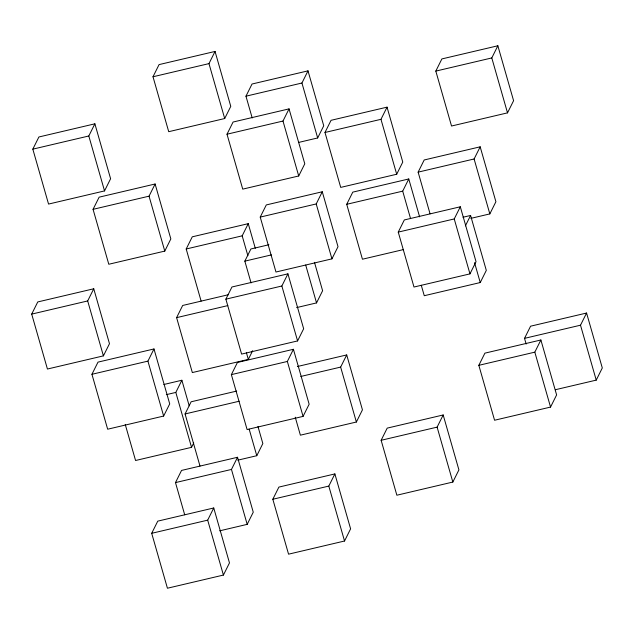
<?xml version="1.0" encoding="UTF-8"?>
<svg xmlns="http://www.w3.org/2000/svg" width="634" height="634" viewBox="0 0 634 634"><rect width="100%" height="100%" fill="white"/><g stroke="black" fill="none" stroke-linecap="round" stroke-linejoin="round"><path stroke-width="0.95" d="M32.825 149.148L38.896 136.984L94.878 123.82L110.601 178.74L104.539 190.913L48.556 204.069L32.825 149.148L88.808 135.985L94.878 123.82M31.7 314.107L37.763 301.942L93.745 288.779L109.476 343.699L103.413 355.872L47.431 369.028L31.7 314.107L87.682 300.944L93.745 288.779M153 76.769L159.063 64.605L215.045 51.441L230.776 106.369L224.705 118.534L168.723 131.69L153 76.769L208.974 63.614L215.045 51.441M93.063 209.331L99.134 197.166L155.108 184.003L170.839 238.923L164.777 251.096L108.794 264.251L93.063 209.331L149.045 196.168L155.108 184.003M91.938 374.29L98.001 362.125L153.983 348.962L169.714 403.882L163.643 416.055L107.661 429.21L91.938 374.29L147.92 361.126L153.983 348.962M227.004 134.21L233.074 122.037L289.049 108.882L304.78 163.802L298.717 175.975L242.735 189.13L227.004 134.21L282.986 121.046L289.049 108.882M252.197 117.964L245.96 96.186L252.031 84.021L308.005 70.857L323.736 125.778L317.674 137.95L298.693 142.412M201.113 301.079L186.198 248.996L192.268 236.823L248.251 223.667L255.296 248.29M252.649 350.713L248.322 359.399L192.34 372.562L176.609 317.642L182.679 305.469L228.216 294.762M317.674 137.95L301.942 83.022L308.005 70.857M247.878 255.716L242.18 235.832L248.251 223.667M260.233 217.097L266.296 204.933L322.278 191.769L338.009 246.697L331.939 258.862L275.964 272.018L260.233 217.097L316.215 203.942L322.278 191.769M125.263 424.518L135.565 460.498L191.547 447.342L175.816 392.422L181.879 380.249L163.857 384.489M225.878 299.169L231.941 286.996L287.923 273.84L303.654 328.761L297.584 340.926L241.602 354.089L225.878 299.169L281.861 286.005L287.923 273.84M251.072 282.923L244.835 261.145L250.898 248.98L268.927 244.74M324.988 132.474L331.059 120.309L387.041 107.154L402.764 162.074L396.702 174.239L340.72 187.402L324.988 132.474L380.971 119.319L387.041 107.154M199.987 466.038L185.073 413.954L191.135 401.782L236.68 391.075M191.547 447.342L193.711 443M184.7 514.792L175.483 482.601L181.546 470.428L237.528 457.272L253.259 512.193L247.189 524.358L219.673 530.832M151.7 533.305L157.763 521.14L213.745 507.977L229.476 562.905L223.414 575.07L167.431 588.225L151.7 533.305L207.683 520.149L213.745 507.977M231.37 374.623L237.433 362.458L293.415 349.294L309.146 404.215L303.076 416.387L247.094 429.543L231.37 374.623L287.353 361.459L293.415 349.294M403.248 249.63L362.442 259.219L346.719 204.299L352.781 192.134L408.764 178.97L419.613 216.852M247.189 524.358L231.465 469.437L237.528 457.272M296.617 307.593L316.54 302.909L322.611 290.737L314.472 262.333M435.812 71.095L441.874 58.93L497.856 45.775L513.588 100.695L507.517 112.86L451.535 126.023L435.812 71.095L491.794 57.94L497.856 45.775M237.805 460.173L256.778 455.711L262.848 443.546L257.967 426.5M410.563 218.603L402.701 191.143L408.764 178.97M430.058 213.809L418.131 172.139L424.194 159.974L480.176 146.819L495.907 201.739L489.836 213.904L470.864 218.365M398.255 232.107L404.326 219.943L460.308 206.779L476.031 261.699L469.968 273.872L413.986 287.028L398.255 232.107L454.237 218.944L460.308 206.779M272.826 499.251L278.897 487.086L334.879 473.923L350.602 528.843L344.539 541.016L288.557 554.171L272.826 499.251L328.808 486.088L334.879 473.923M295.238 417.188L300.389 435.178L356.371 422.022L340.648 367.094L346.711 354.929L297.37 366.523M489.836 213.904L474.105 158.983L480.176 146.819M356.371 422.022L362.442 409.849L346.711 354.929M465.388 225.886L470.586 215.457L462.994 217.248M381.137 440.289L387.2 428.124L443.182 414.969L458.913 469.889L452.842 482.054L396.86 495.217L381.137 440.289L437.111 427.134L443.182 414.969M421.285 285.292L424.265 295.713L480.247 282.55L486.31 270.385L470.586 215.457M478.836 365.319L484.907 353.146L540.889 339.99L556.612 394.911L550.55 407.076L494.568 420.239L478.836 365.319L534.819 352.155L540.889 339.99M526.149 344.04L524.524 338.358L530.587 326.193L586.569 313.037L602.3 367.958L596.237 380.123L555.432 389.712M596.237 380.123L580.506 325.202L586.569 313.037M245.96 96.186L301.942 83.022M418.131 172.139L474.105 158.983M346.719 204.299L402.701 191.143M186.198 248.996L242.18 235.832M244.835 261.145L271.4 254.9M176.609 317.642L227.844 305.596M166.33 394.649L175.816 392.422M300.793 376.461L340.648 367.094M185.073 413.954L239.153 401.235M524.524 338.358L580.506 325.202M175.483 482.601L231.465 469.437M491.794 57.94L507.517 112.86M534.819 352.155L550.55 407.076M474.549 262.666L480.247 282.55M454.237 218.944L469.968 273.872M380.971 119.319L396.702 174.239M437.111 427.134L452.842 482.054M316.215 203.942L331.939 258.862M282.986 121.046L298.717 175.975M305.699 265.028L316.54 302.909M281.861 286.005L297.584 340.926M208.974 63.614L224.705 118.534M328.808 486.088L344.539 541.016M287.353 361.459L303.076 416.387M246.42 352.773L248.322 359.399M249.186 429.202L256.778 455.711M149.045 196.168L164.777 251.096M181.879 380.249L189.201 405.823M207.683 520.149L223.414 575.07M88.808 135.985L104.539 190.913M147.92 361.126L163.643 416.055M87.682 300.944L103.413 355.872"/></g></svg>
